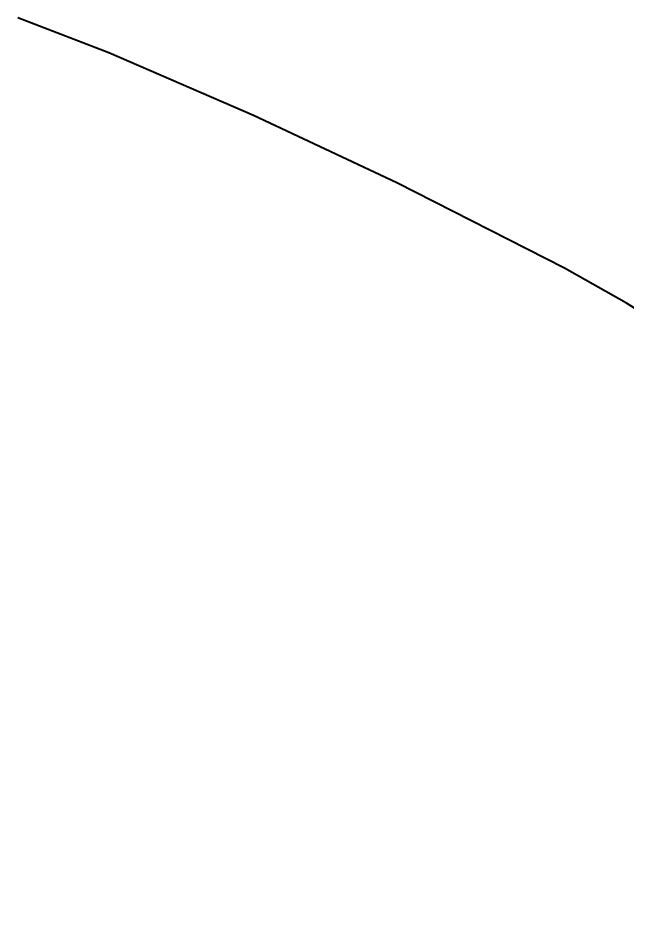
# Model space of a CAD drawing. Extents: x 10268 to 14501, y 7440 to 10044.
# Drawn here: x 11473.3 to 11590.7, y 8943.5 to 9114.9 of the extents above; entities that cross this region are included whole.
import ezdxf

# ---------------------------------------------------------------- set-up
doc = ezdxf.new("R2010")
doc.units = 0
doc.layers.add('Забор Металлический-2$0$ЗАБОР', color=1, linetype='Забор Металлический-2$0$ЗАБОР_МЕТ_Б1М', lineweight=40)
doc.linetypes.add('Забор Металлический-2$0$ЗАБОР_МЕТ_Б1М', pattern='A,1.25,[133,ltypeshp.shx,S=0.25,R=0,X=-0.25,Y=0],-0.001,[133,ltypeshp.shx,S=0.145,R=0,X=-0.145,Y=0],-0.001,[130,ltypeshp.shx,S=0.125,R=0,X=0,Y=0.4],1.25', length=2.502)

msp = doc.modelspace()

# ---------------------------------------------------------------- linework, layer by layer
at = {"layer": 'Забор Металлический-2$0$ЗАБОР', "color": 1, "linetype": 'Забор Металлический-2$0$ЗАБОР_МЕТ_Б1М'}
for points in [[(11490.84, 9108.17), (11473.26, 9114.9)], [(11744.23, 8943.53), (11748.66, 8944.14), (11735.59, 8955.17), (11720.14, 8969.29), (11689.5, 8993.9), (11665.72, 9011.26), (11644.13, 9026.33), (11616.84, 9043.46), (11590.62, 9059.91), (11578.68, 9066.64), (11546.33, 9083.09), (11518.72, 9096.08), (11490.84, 9108.17)]]:
    msp.add_lwpolyline(points, dxfattribs=at)

doc.saveas('drawing.dxf')
